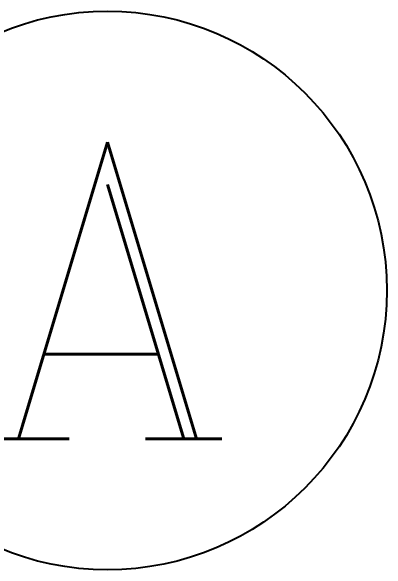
# Model space of a CAD drawing. Extents: x 4532298 to 10139194, y -639876 to -207028.
# Drawn here: x 4808676 to 4809214, y -342798 to -341998 of the extents above; entities that cross this region are included whole.
import ezdxf
from ezdxf.enums import TextEntityAlignment as Align

# ---------------------------------------------------------------- set-up
doc = ezdxf.new("R2010")
doc.units = 0
doc.header["$LTSCALE"] = 1000
doc.header["$MEASUREMENT"] = 0
doc.layers.get('0').update_dxf_attribs({"linetype": 'CONTINUOUS'})
doc.layers.add('AXIS_TEXT', color=7, linetype='CONTINUOUS')
doc.layers.add('建筑底图', color=251, linetype='CONTINUOUS')
doc.styles.add('_TCH_AXIS', font='COMPLEX', dxfattribs={"bigfont": 'GBCBIG'})
doc.styles.add('COMPLEX', font='COMPLEX')

# ---------------------------------------------------------------- blocks, each defined once
blk = doc.blocks.new('_AXISO')
blk.add_circle((0, 0), 0.5)
at = {"layer": 'AXIS_TEXT', "style": 'COMPLEX', "width": 1.041667}
blk.add_attdef('A', text='', height=0.56, dxfattribs=at).set_placement((-0.25, -0.28), (0.25, -0.28), align=Align.FIT)

msp = doc.modelspace()

# ---------------------------------------------------------------- block references
at = {"layer": '建筑底图'}
ref = msp.add_blockref('_AXISO', (4808814.14, -342398.31), dxfattribs=dict(at, xscale=800, yscale=800, zscale=800))
ref.add_attrib('A', 'A', dxfattribs={"layer": 'AXIS_TEXT', "color": 0, "height": 425.18, "style": '_TCH_AXIS'}).set_placement((4808631.92, -342610.91), (4808996.36, -342610.91), align=Align.FIT)

doc.saveas('drawing.dxf')
